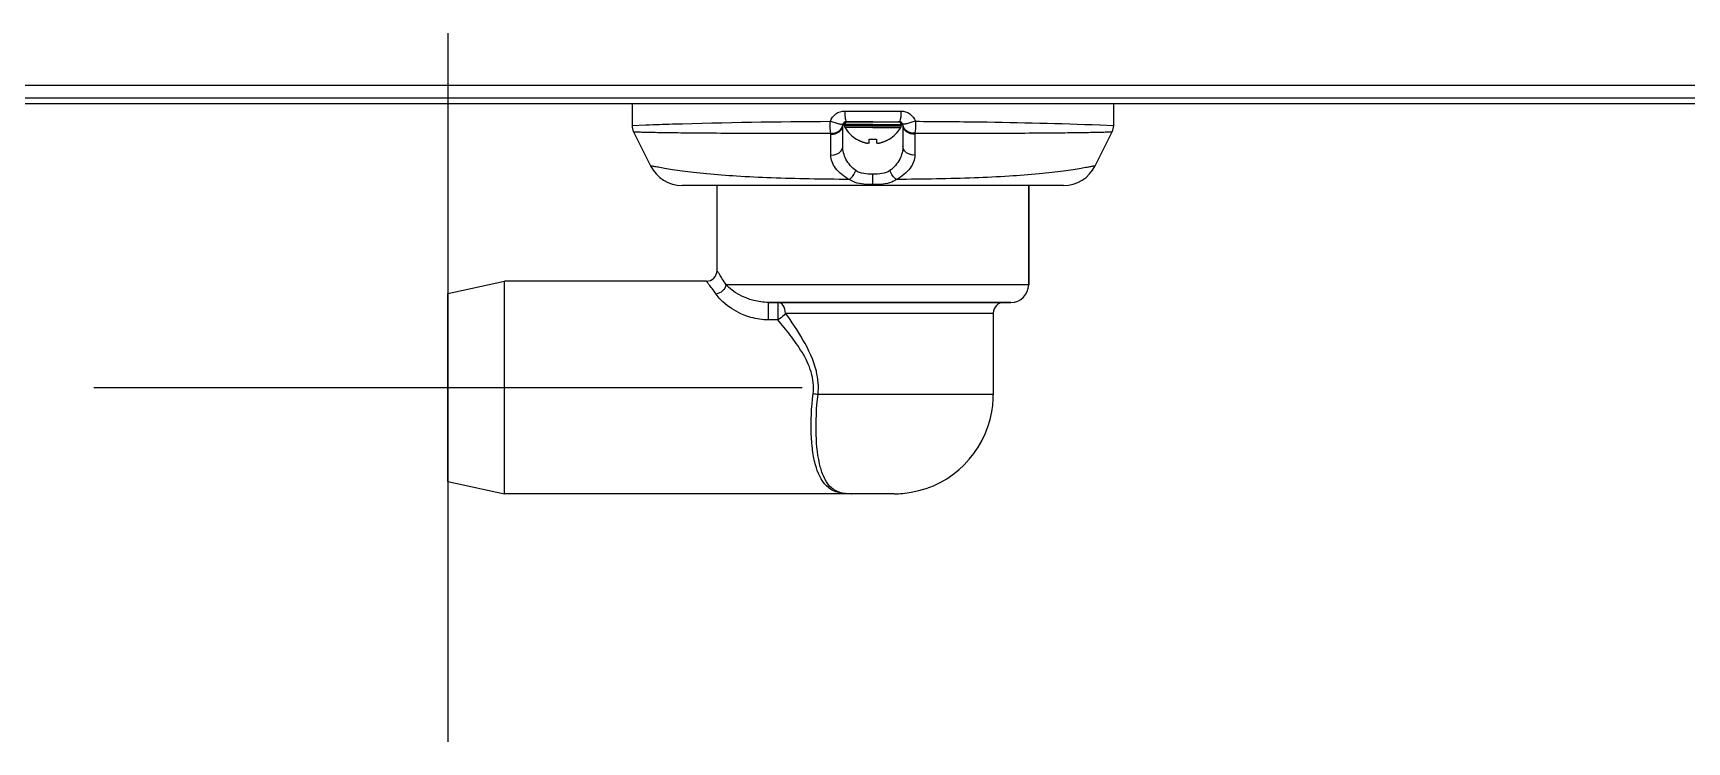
# Model space of a CAD drawing. Header units: millimetres. Extents: x 473 to 3963, y -1329 to 3488.
# Drawn here: x 3475.8 to 3709.3, y 1310 to 1410 of the extents above; entities that cross this region are included whole.
import ezdxf

# ---------------------------------------------------------------- set-up
doc = ezdxf.new("R2010")
doc.units = ezdxf.units.MM
doc.header["$LTSCALE"] = 392.37
doc.layers.get('0').update_dxf_attribs({"linetype": 'CONTINUOUS'})

msp = doc.modelspace()

# ---------------------------------------------------------------- linework, layer by layer
at = {"color": 6}
for p, q in [((3534.41, 1409.97), (3534.41, 1309.97)), ((3484.41, 1359.97), (3584.41, 1359.97))]:
    msp.add_line(p, q, dxfattribs=at)
at = {"linetype": 'Continuous'}
for p, q in [((3835.01, 1402.57), (3185.61, 1402.57)), ((3835.54, 1399.97), (3186.01, 1399.97)), ((3762.51, 1400.77), (3323.51, 1400.77)), ((3762.51, 1400.77), (3323.51, 1400.77)), ((3560.41, 1399.97), (3560.41, 1396.94)), ((3590.44, 1398.97), (3594.41, 1398.97)), ((3594.41, 1398.97), (3598.38, 1398.97)), ((3628.41, 1396.94), (3628.41, 1399.97)), ((3560.41, 1396.94), (3562.36, 1397.01)), ((3562.36, 1397.01), (3562.41, 1397.02)), ((3590.16, 1394.01), (3590.16, 1396.97)), ((3590.27, 1396.97), (3590.16, 1396.97)), ((3590.41, 1396.97), (3590.27, 1396.97)), ((3590.41, 1396.87), (3590.41, 1397.07)), ((3594.41, 1397.07), (3590.41, 1397.07)), ((3594.41, 1396.87), (3590.41, 1396.87)), ((3594.41, 1396.66), (3590.46, 1396.66)), ((3590.66, 1397.47), (3594.41, 1397.47)), ((3590.81, 1397.47), (3592.16, 1397.47)), ((3592.16, 1397.47), (3590.81, 1397.47)), ((3592.16, 1397.47), (3592.21, 1397.47)), ((3592.21, 1397.47), (3592.16, 1397.47)), ((3592.21, 1397.47), (3594.41, 1397.47)), ((3592.29, 1397.47), (3592.21, 1397.47)), ((3594.41, 1397.47), (3592.29, 1397.47)), ((3594.41, 1397.47), (3596.61, 1397.47)), ((3594.41, 1397.47), (3596.53, 1397.47)), ((3594.41, 1397.47), (3598.16, 1397.47)), ((3594.41, 1397.07), (3598.41, 1397.07)), ((3594.41, 1396.87), (3598.41, 1396.87)), ((3594.41, 1396.66), (3598.36, 1396.66)), ((3596.53, 1397.47), (3596.61, 1397.47)), ((3596.61, 1397.47), (3597.98, 1397.47)), ((3596.61, 1397.47), (3596.66, 1397.47)), ((3596.66, 1397.47), (3597.98, 1397.47)), ((3597.98, 1397.47), (3598.01, 1397.47)), ((3597.98, 1397.47), (3598.01, 1397.47)), ((3598.41, 1396.87), (3598.41, 1397.07)), ((3598.55, 1396.97), (3598.41, 1396.97)), ((3598.66, 1396.97), (3598.55, 1396.97)), ((3598.66, 1396.97), (3598.66, 1394.01)), ((3626.44, 1397.01), (3626.48, 1397.01)), ((3626.48, 1397.01), (3628.41, 1396.94)), ((3560.62, 1396.04), (3563.03, 1391.23)), ((3592.11, 1394.99), (3592.11, 1395.02)), ((3593.91, 1394.47), (3593.91, 1395.02)), ((3594.91, 1395.02), (3594.91, 1394.47)), ((3596.71, 1395.02), (3596.71, 1394.99)), ((3625.79, 1391.23), (3628.2, 1396.04)), ((3594.41, 1388.59), (3594.41, 1390.05)), ((3571.16, 1388.47), (3567.5, 1388.47)), ((3571.38, 1388.47), (3571.16, 1388.47)), ((3594.41, 1388.47), (3571.38, 1388.47)), ((3572.41, 1376.47), (3572.41, 1388.47)), ((3572.41, 1376.47), (3572.41, 1388.47)), ((3594.41, 1388.47), (3594.41, 1388.59)), ((3617.66, 1388.47), (3594.41, 1388.47)), ((3616.41, 1388.47), (3616.41, 1374.47)), ((3616.41, 1374.47), (3616.41, 1388.47)), ((3621.32, 1388.47), (3617.66, 1388.47)), ((3534.41, 1373.22), (3542.41, 1374.97)), ((3534.41, 1373.22), (3542.41, 1374.97)), ((3534.41, 1372.51), (3534.41, 1373.22)), ((3570.91, 1374.97), (3542.41, 1374.97)), ((3570.91, 1374.97), (3542.41, 1374.97)), ((3542.41, 1344.97), (3542.41, 1374.97)), ((3577.07, 1374.47), (3573.68, 1374.47)), ((3577.16, 1374.47), (3577.07, 1374.47)), ((3578.21, 1374.47), (3577.16, 1374.47)), ((3578.28, 1374.47), (3578.21, 1374.47)), ((3578.34, 1374.47), (3578.28, 1374.47)), ((3594.38, 1374.47), (3578.34, 1374.47)), ((3594.41, 1374.47), (3594.38, 1374.47)), ((3610.48, 1374.47), (3594.41, 1374.47)), ((3610.53, 1374.47), (3610.48, 1374.47)), ((3610.58, 1374.47), (3610.53, 1374.47)), ((3611.66, 1374.47), (3610.58, 1374.47)), ((3611.72, 1374.47), (3611.66, 1374.47)), ((3616.41, 1374.47), (3611.72, 1374.47)), ((3534.41, 1372.47), (3534.41, 1372.51)), ((3534.41, 1347.47), (3534.41, 1372.47)), ((3580.98, 1371.97), (3579.64, 1371.97)), ((3579.64, 1371.97), (3580.98, 1371.97)), ((3579.64, 1371.97), (3579.64, 1369.51)), ((3607.1, 1371.97), (3580.98, 1371.97)), ((3580.98, 1371.97), (3613.65, 1371.97)), ((3580.98, 1371.97), (3580.98, 1369.51)), ((3607.39, 1371.97), (3607.1, 1371.97)), ((3608.04, 1371.97), (3607.39, 1371.97)), ((3609.25, 1371.97), (3608.04, 1371.97)), ((3609.31, 1371.97), (3609.25, 1371.97)), ((3612.91, 1371.97), (3609.31, 1371.97)), ((3613.37, 1371.97), (3612.91, 1371.97)), ((3613.91, 1371.97), (3613.37, 1371.97)), ((3613.65, 1371.97), (3613.84, 1371.97)), ((3580.98, 1369.51), (3579.64, 1369.51)), ((3582.07, 1370.47), (3611.41, 1370.47)), ((3611.41, 1370.47), (3611.41, 1358.97)), ((3611.41, 1358.97), (3586.67, 1358.97)), ((3534.41, 1347.42), (3534.41, 1347.47)), ((3534.41, 1346.72), (3534.41, 1347.42)), ((3534.41, 1346.72), (3542.41, 1344.97)), ((3534.41, 1346.72), (3542.41, 1344.97)), ((3591.41, 1344.97), (3542.41, 1344.97)), ((3591.4, 1344.97), (3542.41, 1344.97)), ((3591.4, 1344.97), (3591.39, 1344.97)), ((3591.41, 1344.97), (3591.4, 1344.97)), ((3591.41, 1344.97), (3591.41, 1344.97)), ((3591.41, 1344.97), (3591.41, 1344.97)), ((3597.41, 1344.97), (3591.41, 1344.97)), ((3591.41, 1344.97), (3591.41, 1344.97)), ((3591.41, 1344.97), (3591.41, 1344.97)), ((3591.41, 1344.97), (3591.41, 1344.97)), ((3591.41, 1344.97), (3591.41, 1344.97))]:
    msp.add_line(p, q, dxfattribs=at)
for centre, radius, start, end in [((3562.41, 1396.94), 2, 180, 206.5651), ((3590.66, 1396.97), 0.5, 168.9398, 175.936), ((3590.66, 1396.97), 0.5, 175.936, 180), ((3589.14, 1397.07), 1.03, 354.0374, 355.9342), ((3590.66, 1396.97), 0.5, 163.8868, 168.9398), ((3590.66, 1396.97), 0.5, 90, 163.8868), ((3590.81, 1397.07), 0.4, 135, 180), ((3590.81, 1396.87), 0.4, 180, 210.3012), ((3594.61, 1399.09), 4.8, 210.3012, 238.4026), ((3590.81, 1397.07), 0.4, 111.2091, 135), ((3590.81, 1397.07), 0.4, 90, 111.2091), ((3594.21, 1399.09), 4.8, 301.5974, 329.6988), ((3598.01, 1397.07), 0.4, 68.7909, 90), ((3598.01, 1397.07), 0.4, 45, 68.7909), ((3598.16, 1396.97), 0.5, 16.1131, 90), ((3598.01, 1397.07), 0.4, 0, 45), ((3598.01, 1396.87), 0.4, 329.6988, 360), ((3598.16, 1396.97), 0.5, 4.064, 16.1131), ((3598.16, 1396.97), 0.5, 0, 4.064), ((3599.68, 1397.07), 1.03, 184.0651, 185.9618), ((3626.41, 1396.94), 2, 333.4349, 0), ((3590.42, 1395.73), 1.94, 175.8774, 180.0644), ((3594.61, 1399.09), 4.8, 238.4026, 238.5421), ((3594.6, 1399.07), 4.75, 238.4659, 241.0313), ((3594.59, 1399.07), 4.75, 241.0316, 241.9926), ((3594.59, 1399.07), 4.75, 241.9926, 243.3187), ((3594.59, 1399.06), 4.74, 243.3188, 244.4598), ((3594.59, 1399.06), 4.74, 244.4598, 245.4278), ((3594.59, 1399.06), 4.73, 245.4278, 246.6825), ((3594.59, 1399.05), 4.73, 246.6826, 247.4526), ((3594.58, 1399.04), 4.72, 247.4524, 248.9975), ((3594.58, 1399.04), 4.72, 248.9977, 249.4819), ((3594.58, 1399.03), 4.7, 249.4813, 251.5344), ((3594.57, 1399.01), 4.68, 251.535, 252.6227), ((3594.57, 1398.99), 4.67, 252.6228, 253.6051), ((3594.56, 1398.96), 4.64, 253.6036, 255.6824), ((3593.66, 1396.46), 2.01, 262.7256, 264.8598), ((3593.66, 1396.44), 1.98, 264.8627, 265.7144), ((3593.66, 1396.42), 1.97, 265.714, 266.9766), ((3593.66, 1396.41), 1.96, 266.9771, 268.0037), ((3593.66, 1396.41), 1.95, 268.0037, 269.0738), ((3593.66, 1396.4), 1.95, 269.0741, 270.1995), ((3593.66, 1396.4), 1.95, 270.1995, 271.1541), ((3593.66, 1396.41), 1.95, 271.1545, 272.3767), ((3593.66, 1396.42), 1.96, 272.3765, 273.2159), ((3593.66, 1396.43), 1.97, 273.2167, 274.6016), ((3593.66, 1396.44), 1.98, 274.6009, 275.2558), ((3593.66, 1396.46), 2.01, 275.2585, 277.2741), ((3594.41, 1398.77), 3.79, 262.4013, 269.9911), ((3594.41, 1398.77), 3.79, 270.0089, 277.5987), ((3595.16, 1396.46), 2.01, 262.7259, 264.7415), ((3595.16, 1396.44), 1.98, 264.7442, 265.3991), ((3595.16, 1396.43), 1.97, 265.3984, 266.7833), ((3595.16, 1396.42), 1.96, 266.7841, 267.6235), ((3595.16, 1396.41), 1.96, 267.6234, 268.8455), ((3595.16, 1396.4), 1.95, 268.8459, 269.8005), ((3595.16, 1396.4), 1.95, 269.8006, 270.9258), ((3595.16, 1396.41), 1.95, 270.9261, 271.9964), ((3595.16, 1396.41), 1.96, 271.9964, 273.0228), ((3595.16, 1396.42), 1.97, 273.0233, 274.286), ((3595.16, 1396.44), 1.98, 274.2856, 275.1372), ((3595.16, 1396.46), 2.01, 275.1401, 277.2744), ((3594.26, 1398.96), 4.64, 284.3176, 286.3964), ((3594.25, 1398.99), 4.67, 286.3949, 287.3772), ((3594.25, 1399.01), 4.68, 287.3773, 288.465), ((3594.24, 1399.03), 4.7, 288.4656, 290.5187), ((3594.24, 1399.04), 4.72, 290.5181, 291.0023), ((3594.24, 1399.04), 4.72, 291.0025, 292.5476), ((3594.23, 1399.05), 4.73, 292.5474, 293.3174), ((3594.23, 1399.06), 4.73, 293.3175, 294.5722), ((3594.23, 1399.06), 4.74, 294.5722, 295.5402), ((3594.23, 1399.06), 4.74, 295.5402, 296.6812), ((3594.23, 1399.07), 4.75, 296.6813, 298.0074), ((3594.23, 1399.07), 4.75, 298.0074, 298.9684), ((3594.22, 1399.07), 4.75, 298.9687, 301.5341), ((3594.21, 1399.09), 4.8, 301.4579, 301.5974), ((3598.4, 1395.73), 1.94, 359.9431, 4.1302), ((3567.5, 1393.47), 5, 206.565, 270), ((3621.32, 1393.47), 5, 270, 333.435), ((3570.91, 1376.47), 1.5, 269.9998, 0.0003), ((3613.91, 1374.47), 2.5, 270, 360), ((3612.91, 1370.47), 1.5, 90, 180), ((3583.39, 1336.93), 22.28, 81.534, 83.3069), ((3597.41, 1358.97), 14, 350.0009, 360), ((3597.41, 1358.97), 14, 350.0009, 360), ((3597.41, 1358.97), 14, 280.0001, 350.0009), ((3597.41, 1358.97), 14, 280.0001, 350.0009), ((3591.41, 1358.58), 13.61, 269.825, 269.998), ((3591.41, 1358.67), 13.7, 269.8257, 269.9982), ((3597.41, 1358.97), 14, 270, 280.0001), ((3597.41, 1358.97), 14, 270, 280.0001)]:
    msp.add_arc(centre, radius, start, end, dxfattribs=at)
for points, knots in [([(3588.41, 1397.52), (3588.54, 1397.94), (3589.11, 1398.7), (3590.01, 1398.97), (3590.44, 1398.97)], [0, 0, 0, 0, 0.500428, 1, 1, 1, 1]), ([(3590.44, 1398.97), (3590.44, 1398.77), (3590.45, 1398.43), (3590.5, 1397.94), (3590.55, 1397.67), (3590.61, 1397.47), (3590.66, 1397.47)], [0, 0, 0, 0, 0.373784, 0.691876, 0.908345, 1, 1, 1, 1]), ([(3598.38, 1398.97), (3598.38, 1398.77), (3598.37, 1398.43), (3598.32, 1397.94), (3598.27, 1397.67), (3598.21, 1397.47), (3598.16, 1397.47)], [0, 0, 0, 0, 0.373784, 0.691876, 0.908345, 1, 1, 1, 1]), ([(3598.38, 1398.97), (3598.81, 1398.97), (3599.71, 1398.7), (3600.28, 1397.94), (3600.41, 1397.52)], [0, 0, 0, 0, 0.499574, 1, 1, 1, 1]), ([(3562.41, 1397.02), (3563.65, 1397.06), (3572.31, 1397.36), (3580.98, 1397.48), (3588.41, 1397.52)], [0, 0, 0, 0, 0.142895, 1, 1, 1, 1]), ([(3588.48, 1395.87), (3588.46, 1395.97), (3588.38, 1396.52), (3588.38, 1397.08), (3588.41, 1397.52)], [0, 0, 0, 0, 0.19604, 1, 1, 1, 1]), ([(3588.41, 1397.52), (3588.63, 1397.46), (3589.03, 1397.34), (3589.51, 1397.21), (3589.83, 1397.14), (3590.01, 1397.11), (3590.1, 1397.1), (3590.18, 1397.09), (3590.18, 1397.1)], [0, 0, 0, 0, 0.36375, 0.690072, 0.818852, 0.915934, 0.97682, 1, 1, 1, 1]), ([(3588.48, 1395.73), (3588.88, 1395.69), (3589.53, 1395.84), (3590.06, 1396.42), (3590.16, 1396.79), (3590.16, 1396.97)], [0, 0, 0, 0, 0.526597, 0.77074, 1, 1, 1, 1]), ([(3588.48, 1395.87), (3588.87, 1395.82), (3589.64, 1395.95), (3590.12, 1396.63), (3590.16, 1396.97)], [0, 0, 0, 0, 0.532037, 1, 1, 1, 1]), ([(3600.41, 1397.52), (3600.19, 1397.46), (3599.79, 1397.34), (3599.31, 1397.21), (3598.99, 1397.14), (3598.81, 1397.11), (3598.72, 1397.1), (3598.64, 1397.09), (3598.64, 1397.1)], [0, 0, 0, 0, 0.363753, 0.690074, 0.818853, 0.915934, 0.976819, 1, 1, 1, 1]), ([(3600.34, 1395.87), (3599.95, 1395.82), (3599.18, 1395.95), (3598.7, 1396.63), (3598.66, 1396.97)], [0, 0, 0, 0, 0.532036, 1, 1, 1, 1]), ([(3600.34, 1395.73), (3599.94, 1395.69), (3599.29, 1395.84), (3598.76, 1396.42), (3598.66, 1396.79), (3598.66, 1396.97)], [0, 0, 0, 0, 0.526597, 0.77074, 1, 1, 1, 1]), ([(3600.41, 1397.52), (3600.42, 1397.36), (3600.44, 1396.81), (3600.42, 1396.25), (3600.34, 1395.87)], [0, 0, 0, 0, 0.290473, 1, 1, 1, 1]), ([(3600.41, 1397.52), (3603.44, 1397.51), (3612.12, 1397.43), (3620.8, 1397.23), (3626.44, 1397.01)], [0, 0, 0, 0, 0.349892, 1, 1, 1, 1]), ([(3560.62, 1396.04), (3560.62, 1396.03), (3560.68, 1396.05), (3560.74, 1396.03), (3560.89, 1396.04), (3561.08, 1396.03), (3561.33, 1396.02), (3561.77, 1396.01), (3562.46, 1396), (3563.45, 1395.97), (3564.67, 1395.95), (3566.12, 1395.93), (3568.49, 1395.9), (3572.01, 1395.87), (3576.85, 1395.86), (3582.44, 1395.86), (3586.4, 1395.87), (3588.48, 1395.87)], [0, 0, 0, 0, 0.000985, 0.003941, 0.00887, 0.015775, 0.02466, 0.03553, 0.063251, 0.098987, 0.142781, 0.194656, 0.254608, 0.398483, 0.573189, 0.775718, 1, 1, 1, 1]), ([(3588.48, 1392.77), (3588.89, 1392.73), (3589.53, 1392.88), (3590.06, 1393.46), (3590.16, 1393.83), (3590.16, 1394.01)], [0, 0, 0, 0, 0.52666, 0.770768, 1, 1, 1, 1]), ([(3592.01, 1390.56), (3591.43, 1390.98), (3590.52, 1392.04), (3590.16, 1393.38), (3590.16, 1394.01)], [0, 0, 0, 0, 0.533739, 1, 1, 1, 1]), ([(3598.66, 1394.01), (3598.66, 1393.38), (3598.3, 1392.04), (3597.39, 1390.98), (3596.81, 1390.56)], [0, 0, 0, 0, 0.466261, 1, 1, 1, 1]), ([(3600.34, 1392.77), (3599.93, 1392.73), (3599.29, 1392.88), (3598.76, 1393.46), (3598.66, 1393.83), (3598.66, 1394.01)], [0, 0, 0, 0, 0.52666, 0.770768, 1, 1, 1, 1]), ([(3600.34, 1395.87), (3602.42, 1395.87), (3606.38, 1395.86), (3611.97, 1395.86), (3616.81, 1395.87), (3620.33, 1395.9), (3622.7, 1395.93), (3624.15, 1395.95), (3625.37, 1395.97), (3626.36, 1396), (3627.13, 1396.01), (3627.64, 1396.03), (3627.93, 1396.03), (3628.07, 1396.04), (3628.15, 1396.04), (3628.19, 1396.05), (3628.2, 1396.04)], [0, 0, 0, 0, 0.224281, 0.426813, 0.601525, 0.745402, 0.805354, 0.857228, 0.901021, 0.936755, 0.964475, 0.984228, 0.991132, 0.99606, 0.999015, 1, 1, 1, 1]), ([(3591.07, 1389.32), (3590.33, 1389.7), (3589.1, 1390.64), (3588.48, 1392.11), (3588.48, 1392.77)], [0, 0, 0, 0, 0.560522, 1, 1, 1, 1]), ([(3600.34, 1392.77), (3600.33, 1392.11), (3599.72, 1390.64), (3598.49, 1389.7), (3597.75, 1389.32)], [0, 0, 0, 0, 0.439478, 1, 1, 1, 1]), ([(3591.07, 1389.32), (3589.19, 1389.33), (3585.52, 1389.37), (3580.22, 1389.51), (3575.39, 1389.74), (3571.74, 1390.02), (3569.18, 1390.29), (3567.58, 1390.49), (3566.21, 1390.68), (3565.09, 1390.86), (3564.22, 1391.01), (3563.66, 1391.12), (3563.32, 1391.17), (3563.16, 1391.21), (3563.06, 1391.21), (3563.03, 1391.23)], [0, 0, 0, 0, 0.200476, 0.390814, 0.564782, 0.716196, 0.781534, 0.839024, 0.888115, 0.928437, 0.959801, 0.98216, 0.989971, 0.995545, 1, 1, 1, 1]), ([(3591.07, 1389.32), (3591.17, 1389.38), (3591.58, 1389.7), (3591.87, 1390.18), (3592.01, 1390.56)], [0, 0, 0, 0, 0.221535, 1, 1, 1, 1]), ([(3594.41, 1388.59), (3594.09, 1388.59), (3592.96, 1388.62), (3591.74, 1388.83), (3591.07, 1389.32)], [0, 0, 0, 0, 0.277889, 1, 1, 1, 1]), ([(3594.41, 1390.05), (3593.98, 1390.05), (3593.15, 1390.08), (3592.33, 1390.33), (3592.01, 1390.56)], [0, 0, 0, 0, 0.521556, 1, 1, 1, 1]), ([(3596.81, 1390.56), (3596.49, 1390.33), (3595.66, 1390.08), (3594.84, 1390.05), (3594.41, 1390.05)], [0, 0, 0, 0, 0.478443, 1, 1, 1, 1]), ([(3597.75, 1389.32), (3597.54, 1389.17), (3596.93, 1388.85), (3595.78, 1388.62), (3594.88, 1388.59), (3594.41, 1388.59)], [0, 0, 0, 0, 0.223616, 0.591279, 1, 1, 1, 1]), ([(3597.75, 1389.32), (3597.65, 1389.38), (3597.24, 1389.7), (3596.95, 1390.18), (3596.81, 1390.56)], [0, 0, 0, 0, 0.221528, 1, 1, 1, 1]), ([(3625.79, 1391.23), (3625.78, 1391.24), (3625.74, 1391.21), (3625.65, 1391.21), (3625.49, 1391.17), (3625.28, 1391.14), (3625, 1391.08), (3624.5, 1390.99), (3623.73, 1390.86), (3622.61, 1390.68), (3621.24, 1390.49), (3619.64, 1390.29), (3617.08, 1390.02), (3613.43, 1389.74), (3608.6, 1389.51), (3603.3, 1389.37), (3599.63, 1389.33), (3597.75, 1389.32)], [0, 0, 0, 0, 0.001113, 0.004455, 0.010028, 0.017839, 0.027894, 0.040198, 0.071562, 0.111883, 0.160974, 0.218463, 0.283801, 0.435214, 0.609182, 0.79952, 1, 1, 1, 1]), ([(3573.68, 1374.47), (3573.51, 1374.75), (3573.21, 1375.24), (3572.79, 1375.86), (3572.57, 1376.26), (3572.42, 1376.41), (3572.41, 1376.47)], [0, 0, 0, 0, 0.419838, 0.735853, 0.932933, 1, 1, 1, 1]), ([(3572.27, 1373.15), (3572.08, 1373.41), (3571.75, 1373.85), (3571.37, 1374.37), (3571.13, 1374.68), (3571.02, 1374.83), (3570.94, 1374.91), (3570.92, 1374.96), (3570.91, 1374.97)], [0, 0, 0, 0, 0.420073, 0.736043, 0.850192, 0.932995, 0.983158, 1, 1, 1, 1]), ([(3573.68, 1374.47), (3573.63, 1374.14), (3573.26, 1373.51), (3572.61, 1373.2), (3572.27, 1373.15)], [0, 0, 0, 0, 0.49008, 1, 1, 1, 1]), ([(3579.64, 1369.51), (3578.82, 1369.51), (3576.04, 1369.93), (3573.42, 1371.55), (3572.27, 1373.15)], [0, 0, 0, 0, 0.29374, 1, 1, 1, 1]), ([(3579.64, 1371.97), (3578.95, 1371.97), (3576.77, 1372.27), (3574.73, 1373.39), (3573.68, 1374.47)], [0, 0, 0, 0, 0.312512, 1, 1, 1, 1]), ([(3582.07, 1370.47), (3582.07, 1370.83), (3581.92, 1371.53), (3581.28, 1371.97), (3580.98, 1371.97)], [0, 0, 0, 0, 0.555484, 1, 1, 1, 1]), ([(3582.07, 1370.47), (3582.02, 1370.36), (3581.72, 1369.97), (3581.31, 1369.68), (3580.98, 1369.51)], [0, 0, 0, 0, 0.239091, 1, 1, 1, 1]), ([(3585.98, 1359.06), (3586.12, 1360.09), (3585.88, 1362.21), (3584.49, 1364.95), (3582.8, 1367.34), (3581.59, 1368.81), (3580.98, 1369.51)], [0, 0, 0, 0, 0.262096, 0.519384, 0.766806, 1, 1, 1, 1]), ([(3586.67, 1358.97), (3586.79, 1360.06), (3586.55, 1362.83), (3584.68, 1366.67), (3582.95, 1369.25), (3582.07, 1370.47)], [0, 0, 0, 0, 0.261859, 0.644018, 1, 1, 1, 1]), ([(3591.39, 1344.97), (3590.77, 1344.97), (3589.64, 1345.01), (3587.54, 1345.98), (3586.43, 1348.28), (3585.89, 1350.89), (3585.59, 1354.39), (3585.74, 1357.16), (3585.98, 1359.06)], [0, 0, 0, 0, 0.107814, 0.195377, 0.390075, 0.517995, 0.665654, 1, 1, 1, 1]), ([(3591.37, 1344.97), (3590.82, 1344.97), (3589.81, 1345.02), (3588.45, 1345.75), (3587.55, 1347.05), (3586.67, 1349.55), (3586.28, 1353.63), (3586.44, 1357.08), (3586.67, 1358.97)], [0, 0, 0, 0, 0.098411, 0.180037, 0.268467, 0.376443, 0.657725, 1, 1, 1, 1])]:
    msp.add_open_spline(points, degree=3, knots=knots, dxfattribs=at)
for points in [[(3588.48, 1392.77), (3588.48, 1393.75), (3588.48, 1394.74), (3588.48, 1395.73)], [(3600.34, 1395.73), (3600.34, 1394.74), (3600.34, 1393.75), (3600.34, 1392.77)]]:
    msp.add_open_spline(points, degree=3, dxfattribs=at)

doc.saveas('drawing.dxf')
